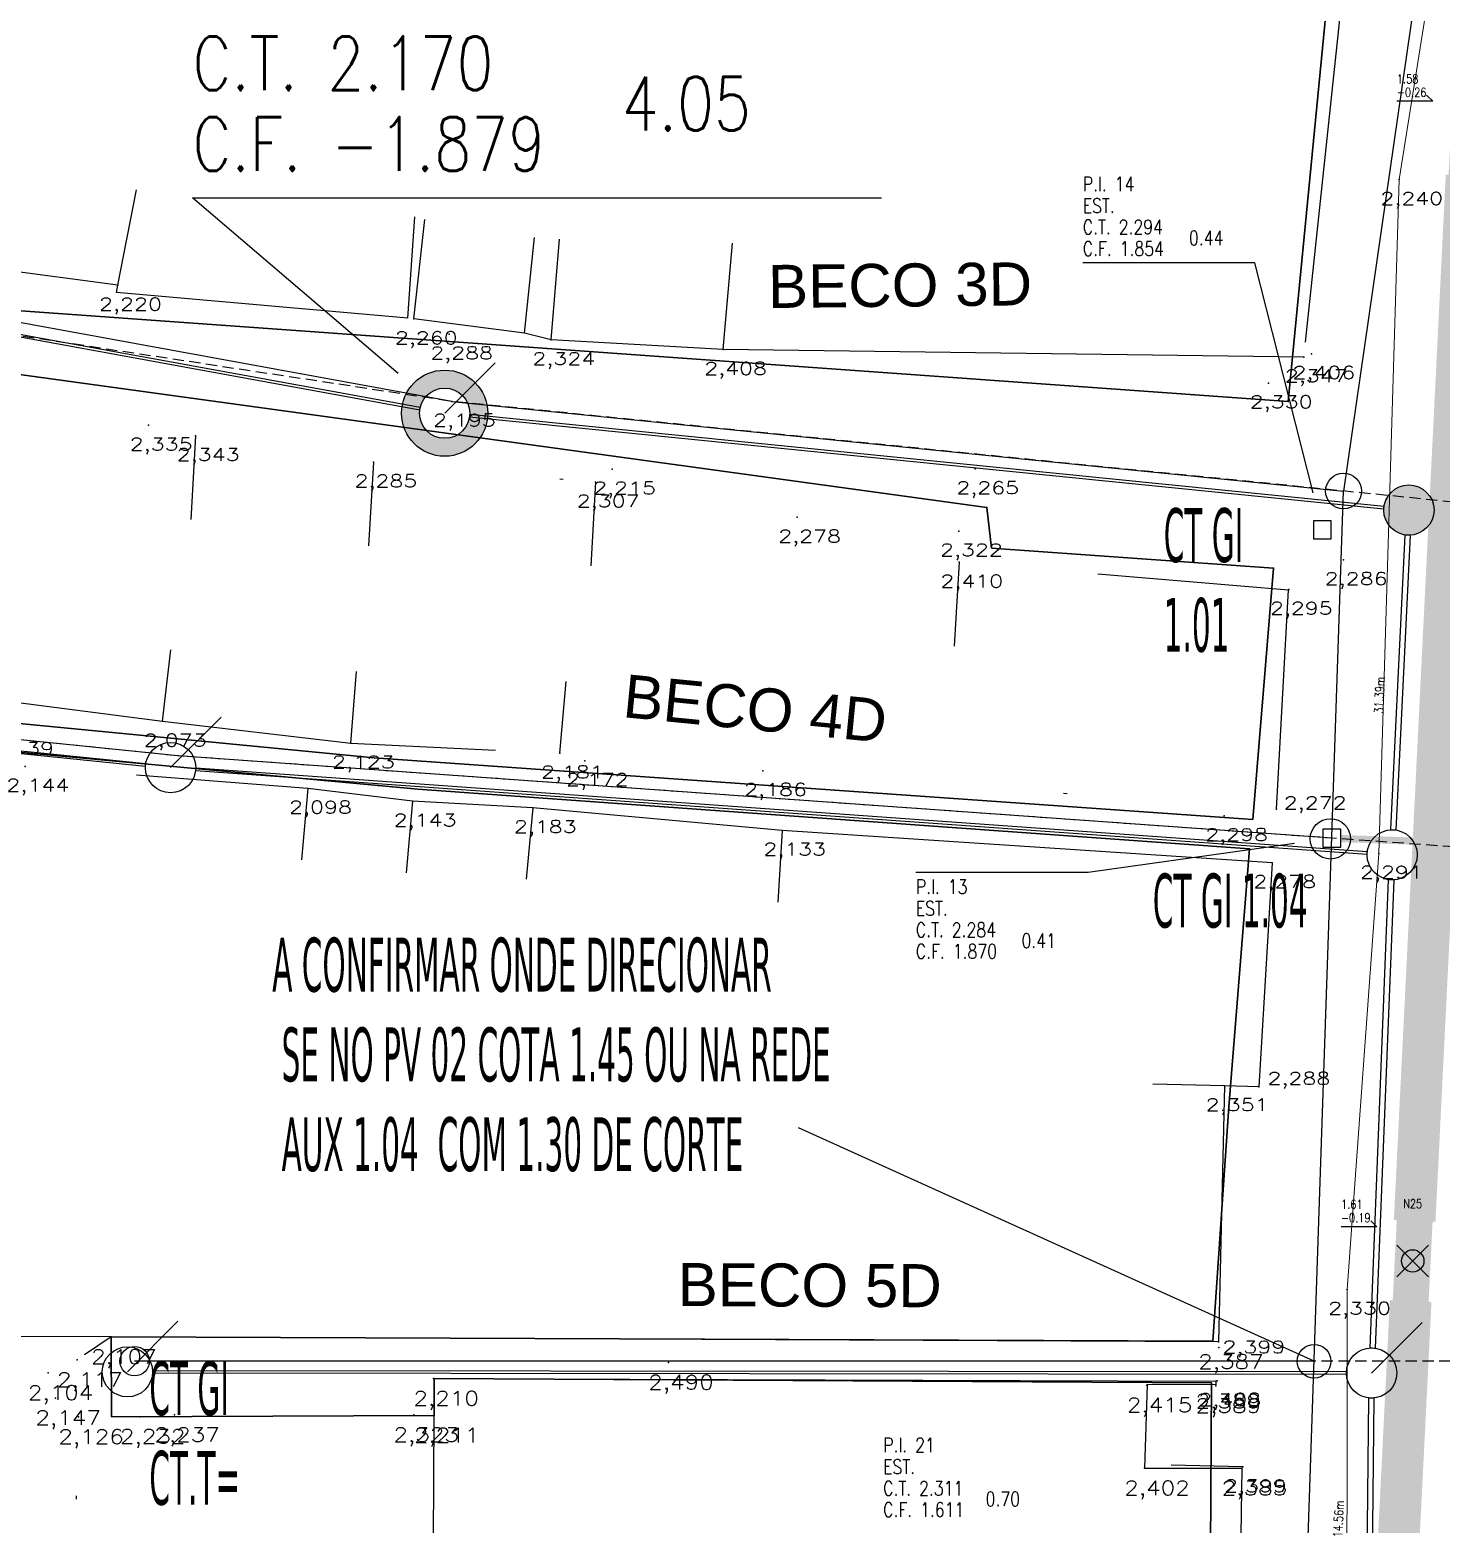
# Model space of a CAD drawing. Extents: x -160 to 364724, y -100 to 7353297.
# Drawn here: x 359237.3 to 359276.63, y 7352685.09 to 7352726.71 of the extents above; entities that cross this region are included whole.
import ezdxf
from ezdxf.enums import TextEntityAlignment as Align

# ---------------------------------------------------------------- set-up
doc = ezdxf.new("R2010")
doc.units = 0
doc.header["$LTSCALE"] = 5
for name, pattern in [('CENTER2', [1.125, 0.75, -0.125, 0.125, -0.125]), ('CONTINUO', [0]), ('DASHDOT2', [12.7, 6.35, -3.175, 0, -3.175]), ('HIDDEN2', [0.1875, 0.125, -0.0625])]:
    doc.linetypes.add(name, pattern=pattern)
for name, color, linetype in [('0-quadras', 6, 'Continuous'), ('ID_TRECHO_PV', 7, 'Continuous'), ('LIN - ADUTORA', 2, 'Continuous'), ('LIN - REDE EXISTENTE SECUNDÁRIA', 2, 'Continuous'), ('LT-COTAS', 7, 'CONTINUO'), ('LT-COTAS-W', 7, 'CONTINUO'), ('ortofoto', 7, 'Continuous'), ('P_Eixo', 1, 'CENTER2'), ('PONTOS-AGUA_U', 7, 'Continuous'), ('PONTOS-CAIXAS', 7, 'Continuous'), ('PONTOS-CAIXAS_U', 1, 'Continuous'), ('PS_IND_COMPRIMENTO', 7, 'Continuous'), ('PS_PONTOS_IDENTIFICACAO_LIN', 7, 'Continuous'), ('PS_PONTOS_IDENTIFICACAO_TXT', 7, 'Continuous'), ('TUBO_DE_CONCRETO', 2, 'Continuous'), ('TUBO_PE_80_NTS194_PN_12_5', 7, 'Continuous'), ('TUBO_PVC', 1, 'Continuous'), ('V-NODE', 1, 'Continuous'), ('V-NODE-TEXT', 11, 'Continuous'), ('ZZ-Carimbo Texto', 7, 'Continuous')]:
    doc.layers.add(name, color=color, linetype=linetype)
doc.layers.add('LT-ALINHAMENTO-PREDIAL', color=4, linetype='DASHDOT2', lineweight=25)
doc.layers.add('LT-BORDA', color=1, linetype='Continuous', lineweight=9)
doc.styles.add('1_0250 R200', font='verdana.ttf', dxfattribs={"width": 0.4, "height": 0.4})
doc.styles.add('CARIMBO', font='arial.ttf', dxfattribs={"height": 2})
doc.styles.add('ROMANS', font='ROMANS.shx', dxfattribs={"height": 2})
doc.styles.add('simplex', font='simplex.shx', dxfattribs={"width": 0.8})
doc.styles.get("Standard").update_dxf_attribs({"font": 'arial.ttf'})
picture_1 = doc.add_image_def('image1.tif', size_in_pixel=(14710, 13573))

# ---------------------------------------------------------------- blocks, each defined once
blk = doc.blocks.new('*U151')
at = {"color": 0, "linetype": 'ByBlock', "lineweight": -2, "transparency": 16777216}
for p, q in [((-0.707, -0.707), (0.707, 0.707)), ((-0.707, 0.707), (0.707, -0.707))]:
    blk.add_line(p, q, dxfattribs=at)
blk.add_circle((0, 0), 0.5, dxfattribs=at)
blk = doc.blocks.new('A$C16bf6896')
at = {"layer": 'V-NODE', "xscale": 0.625, "yscale": 0.625, "zscale": 0.625}
blk.add_blockref('*U151', (-12.918, -136.805, 0.527), dxfattribs=at)
blk = doc.blocks.new('*U323', base_point=(359269.791, 7352699.004))
at = {"linetype": 'Continuous'}
blk.add_lwpolyline([(359269.541, 7352698.754), (359270.041, 7352698.754), (359270.041, 7352699.254), (359269.541, 7352699.254)], close=True, dxfattribs=at)
blk = doc.blocks.new('*U326', base_point=(359267.114, 7352703.252))
at = {"linetype": 'Continuous'}
blk.add_lwpolyline([(359266.864, 7352703.002), (359267.364, 7352703.002), (359267.364, 7352703.502), (359266.864, 7352703.502)], close=True, dxfattribs=at)
blk = doc.blocks.new('SIMB_PONTO')
at = {"color": 0}
blk.add_point((0, 0), dxfattribs=at)
for tag in ['COTA', 'PONTO', 'DESC']:
    blk.add_attdef(tag, (0, 0), '', height=1)
blk = doc.blocks.new('*U917', base_point=(550.6981, 290.3575))
blk.add_circle((550.6981, 290.3575), 0.14)
blk = doc.blocks.new('*U918', base_point=(550.6981, 290.3575))
blk.add_circle((550.6981, 290.3575), 0.14)
blk = doc.blocks.new('*U921', base_point=(9679.1845, 9377.7927))
at = {"const_width": 0.1, "flags": 128}
blk.add_lwpolyline([(9678.9945, 9377.7927, 1), (9679.3745, 9377.7927, 1)], format="xyb", close=True, dxfattribs=at)
blk.add_circle((9679.1845, 9377.7927), 0.24)
blk = doc.blocks.new('*U923', base_point=(9709.6062, 9361.7173))
at = {"const_width": 0.14, "flags": 128}
blk.add_lwpolyline([(9709.5362, 9361.7173, 1), (9709.6762, 9361.7173, 1)], format="xyb", close=True, dxfattribs=at)
blk.add_circle((9709.6062, 9361.7173), 0.14)
blk = doc.blocks.new('*U954', base_point=(550.6981, 290.3575))
blk.add_circle((550.6981, 290.3575), 0.14)
blk = doc.blocks.new('*U955', base_point=(550.6981, 290.3575))
blk.add_circle((550.6981, 290.3575), 0.14)
blk = doc.blocks.new('*U956', base_point=(550.6981, 290.3575))
blk.add_circle((550.6981, 290.3575), 0.14)
blk = doc.blocks.new('*U972', base_point=(550.6981, 290.3575))
blk.add_circle((550.6981, 290.3575), 0.14)
blk = doc.blocks.new('*U973', base_point=(550.6981, 290.3575))
blk.add_circle((550.6981, 290.3575), 0.14)

msp = doc.modelspace()

# ---------------------------------------------------------------- linework, layer by layer
at = {"layer": 'ID_TRECHO_PV'}
for p, q in [((359248.864, 7352716.036), (359250.271, 7352717.443)), ((359241.226, 7352706.163), (359242.633, 7352707.57)), ((359240.024, 7352689.33), (359241.431, 7352690.737)), ((359274.694, 7352689.297), (359276.101, 7352690.704))]:
    msp.add_line(p, q, dxfattribs=at)
at = {"layer": 'LIN - ADUTORA', "const_width": 1}
msp.add_lwpolyline([(359273.849, 7352525.805), (359273.754, 7352541.797), (359273.686, 7352555.56), (359273.743, 7352569.511), (359273.685, 7352582.571), (359273.752, 7352589.143), (359273.627, 7352596.582), (359273.554, 7352609.884), (359273.678, 7352626.758), (359273.945, 7352640.358), (359273.982, 7352653.361), (359274.45, 7352666.276), (359275.111, 7352677.876), (359275.839, 7352692.418), (359277.395, 7352723.77), (359278.621, 7352734.972), (359280.655, 7352747.683), (359282.38, 7352759.029), (359286.168, 7352783.089)], dxfattribs=at)
at = {"layer": 'LIN - REDE EXISTENTE SECUNDÁRIA'}
for p, q in [((359278.981, 7352749.008), (359273.913, 7352713.867, 2.195)), ((359249.063, 7352716.364, 2.195), (359223.975, 7352720.938)), ((359249.063, 7352716.364, 2.195), (359273.913, 7352713.867, 2.195)), ((359272.745, 7352679.342), (359273.913, 7352713.867, 2.195)), ((359273.093, 7352689.625), (359258.72, 7352696.13))]:
    msp.add_line(p, q, dxfattribs=at)
at = {"layer": 'LIN - REDE EXISTENTE SECUNDÁRIA', "flags": 128}
for points in [[(359273.584, 7352704.196), (359241.425, 7352706.491), (359218.139, 7352708.859), (359207.433, 7352711.343), (359204.797, 7352704.684), (359204.176, 7352693.755)], [(359273.089, 7352689.625), (359240.223, 7352689.627)]]:
    msp.add_lwpolyline(points, dxfattribs=at)
at = {"layer": 'LIN - REDE EXISTENTE SECUNDÁRIA'}
for centre, radius in [((359273.913, 7352713.867, 2.195), 0.5), ((359273.546, 7352704.177), 0.562), ((359240.223, 7352689.627), 0.411)]:
    msp.add_circle(centre, radius, dxfattribs=at)
at = {"layer": 'LIN - REDE EXISTENTE SECUNDÁRIA', "color": 3}
msp.add_circle((359273.093, 7352689.625), 0.469, dxfattribs=at)
at = {"layer": 'LT-ALINHAMENTO-PREDIAL', "color": 8, "flags": 128}
for points, elevation in [([(359276.661, 7352747.733), (359275.745, 7352743.056), (359277.546, 7352742.602), (359276.027, 7352737.529), (359274.23, 7352731.031), (359272.802, 7352717.601)], 2.264), ([(359247.836, 7352718.683), (359247.836, 7352718.683), (359239.722, 7352719.394), (359239.758, 7352719.598), (359234.365, 7352720.316), (359234.461, 7352720.764), (359227.961, 7352721.892), (359225.615, 7352722.403), (359225.805, 7352723.862), (359224.17, 7352724.075), (359225.011, 7352730.754), (359225.264, 7352730.791), (359225.818, 7352733.966), (359226.729, 7352737.351), (359228.234, 7352742.668), (359231.14, 7352741.963)], 2.347), ([(359224.934, 7352734.361), (359223.619, 7352729.97), (359224.021, 7352729.884), (359223.295, 7352726.17), (359222.414, 7352722.006), (359223.399, 7352721.72), (359222.979, 7352718.998), (359227.491, 7352718.501), (359227.419, 7352717.799), (359234.028, 7352716.544), (359234.081, 7352717.119), (359238.599, 7352715.957), (359240.612, 7352715.698), (359241.923, 7352715.407), (359246.878, 7352714.674), (359253.071, 7352714.116), (359258.684, 7352713.135), (359263.192, 7352712.751), (359263.202, 7352711.883), (359272.382, 7352711.113)], 2.005), ([(359239.758, 7352719.598), (359240.274, 7352722.26)], 2.22), ([(359247.833, 7352718.68), (359248.035, 7352721.504)], 2.191), ([(359248.002, 7352718.662), (359248.315, 7352721.434)], 2.26), ([(359251.092, 7352718.262), (359251.368, 7352720.933)], 2.347), ([(359251.835, 7352718.081), (359252.065, 7352720.885)], 2.324), ([(359256.622, 7352717.808), (359256.889, 7352720.769)], 2.347), ([(359272.802, 7352717.601), (359256.622, 7352717.808), (359251.835, 7352718.081), (359251.092, 7352718.262), (359248.002, 7352718.662)], 2.347), ([(359241.923, 7352715.407), (359241.787, 7352713.072)], 2.005), ([(359246.878, 7352714.674), (359246.742, 7352712.339)], 2.005), ([(359253.071, 7352714.116), (359252.935, 7352711.781)], 2.005), ([(359263.202, 7352711.883), (359263.066, 7352709.548)], 2.005), ([(359272.042, 7352705.007), (359272.382, 7352711.113)], 2.272), ([(359218.694, 7352709.703), (359226.63, 7352709.048), (359231.522, 7352708.678), (359241.003, 7352707.454), (359246.248, 7352706.844), (359252.072, 7352706.565), (359257.734, 7352706.076), (359272.042, 7352705.007)], 2.552), ([(359271.923, 7352703.512), (359258.267, 7352704.415), (359251.318, 7352705.043), (359247.968, 7352705.224), (359245.053, 7352705.585), (359237.176, 7352706.197), (359233.417, 7352706.143), (359229.339, 7352706.526), (359225.572, 7352706.791), (359216.149, 7352707.5)], 2.278), ([(359245.053, 7352705.585), (359244.873, 7352703.593)], 2.098), ([(359247.968, 7352705.224), (359247.788, 7352703.232)], 2.143), ([(359251.318, 7352705.043), (359251.138, 7352703.051)], 2.183), ([(359258.267, 7352704.415), (359258.151, 7352702.418)], 2.133), ([(359271.923, 7352703.512), (359271.553, 7352697.267), (359270.598, 7352697.297), (359270.425, 7352690.166)], 2.278), ([(359270.598, 7352697.297), (359268.599, 7352697.348)], 2.278), ([(359271.106, 7352686.679), (359269.107, 7352686.73)], 2.399)]:
    msp.add_lwpolyline(points, dxfattribs=dict(at, elevation=elevation))
at = {"layer": 'LT-ALINHAMENTO-PREDIAL', "color": 8, "ltscale": 3, "flags": 128}
for points, elevation in [([(359241.003, 7352707.454), (359241.233, 7352709.441)], 2.073), ([(359246.248, 7352706.844), (359246.408, 7352708.838)], 2.123), ([(359252.072, 7352706.565), (359252.251, 7352708.557)], 2.552)]:
    msp.add_lwpolyline(points, dxfattribs=dict(at, elevation=elevation))
at = {"layer": 'LT-ALINHAMENTO-PREDIAL', "color": 8, "flags": 128}
for points in [[(359239.574, 7352690.304), (359236.074, 7352690.32)], [(359270.425, 7352690.166), (359239.574, 7352690.304), (359238.625, 7352689.664), (359238.021, 7352688.601), (359237.233, 7352682.853), (359236.74, 7352682.03), (359236.711, 7352680.985), (359238.474, 7352680.944), (359238.662, 7352688.076), (359248.568, 7352688.115), (359248.556, 7352689.142), (359270.351, 7352689.068), (359270.351, 7352688.968), (359268.436, 7352688.974), (359268.365, 7352686.648), (359271.079, 7352686.648), (359270.996, 7352680.566), (359258.472, 7352680.504), (359248.532, 7352680.438), (359239.6, 7352680.427)], [(359248.552, 7352684.616), (359248.568, 7352688.115)]]:
    msp.add_lwpolyline(points, dxfattribs=at)
at = {"layer": 'LT-BORDA', "elevation": 1.964, "flags": 128}
msp.add_lwpolyline([(359285.357, 7352807.105), (359285.32, 7352800.475), (359285.02, 7352790.382), (359284.671, 7352779.556), (359281.754, 7352765.541), (359279.337, 7352752.034), (359277.007, 7352732.22), (359275.462, 7352722.544), (359274.896, 7352703.772), (359274.009, 7352691.625), (359274.002, 7352679.063), (359273.852, 7352678.144), (359272.259, 7352651.048), (359273.578, 7352624.485), (359274.354, 7352599.621), (359274.277, 7352581.926), (359273.89, 7352568.26), (359274.32, 7352510.876)], dxfattribs=at)
at = {"layer": 'P_Eixo', "color": 1, "linetype": 'HIDDEN2', "ltscale": 0.5}
for p, q in [((359241.425, 7352706.491), (359218.139, 7352708.859)), ((359276.893, 7352689.625), (359240.223, 7352689.627))]:
    msp.add_line(p, q, dxfattribs=at)
at = {"layer": 'PS_PONTOS_IDENTIFICACAO_LIN', "linetype": 'Continuous'}
for points in [[(359276.226, 7352724.891), (359276.399, 7352724.725), (359275.399, 7352724.725)], [(359273.062, 7352713.814), (359271.444, 7352720.22), (359266.644, 7352720.22)], [(359272.542, 7352704.05), (359266.793, 7352703.243), (359261.993, 7352703.243)], [(359274.67, 7352693.539), (359274.843, 7352693.373), (359273.843, 7352693.373)]]:
    msp.add_lwpolyline(points, dxfattribs=at)
at = {"layer": 'TUBO_DE_CONCRETO', "const_width": 1.16}
for points in [[(359275.894, 7352693.536), (359277.34, 7352722.652)], [(359275.167, 7352678.994), (359275.783, 7352691.3)]]:
    msp.add_lwpolyline(points, dxfattribs=at)
at = {"layer": 'TUBO_PE_80_NTS194_PN_12_5', "linetype": 'Continuous'}
for points in [[(359224.465, 7352720.484), (359224.459, 7352720.453), (359248.17, 7352716.13), (359248.175, 7352716.161), (359248.181, 7352716.192), (359224.47, 7352720.515)], [(359249.56, 7352715.966), (359249.557, 7352715.934), (359275.034, 7352713.374), (359275.037, 7352713.405), (359275.04, 7352713.437), (359249.563, 7352715.997)], [(359275.699, 7352712.637), (359275.619, 7352712.641), (359275.221, 7352704.436), (359275.3, 7352704.432), (359275.38, 7352704.428), (359275.779, 7352712.633)], [(359218.636, 7352708.46), (359218.632, 7352708.429), (359240.527, 7352706.202), (359240.53, 7352706.234), (359240.533, 7352706.265), (359218.639, 7352708.491)], [(359241.924, 7352706.113), (359241.922, 7352706.082), (359274.566, 7352703.752), (359274.569, 7352703.783), (359274.571, 7352703.815), (359241.926, 7352706.144)], [(359275.239, 7352703.035), (359275.159, 7352703.038), (359274.641, 7352689.999), (359274.721, 7352689.995), (359274.801, 7352689.992), (359275.319, 7352703.031)], [(359240.724, 7352689.329), (359240.724, 7352689.298), (359273.994, 7352689.266), (359273.994, 7352689.297), (359273.994, 7352689.329), (359240.724, 7352689.361)], [(359274.687, 7352688.597), (359274.607, 7352688.598), (359274.516, 7352679.663), (359274.596, 7352679.662), (359274.676, 7352679.661), (359274.767, 7352688.596)]]:
    msp.add_lwpolyline(points, close=True, dxfattribs=at)
at = {"layer": 'TUBO_PVC', "const_width": 0.2}
msp.add_lwpolyline([(359273.834, 7352704.187), (359277.686, 7352704.049)], dxfattribs=at)

# ---------------------------------------------------------------- block references
at = {"layer": 'LT-COTAS'}
ref = msp.add_blockref('SIMB_PONTO', (359275.462, 7352722.544, 2.24), dxfattribs=at)
ref.add_attrib('COTA', '2,240', dxfattribs={"layer": '0', "color": 8, "height": 0.35, "style": 'simplex', "width": 1.25, "flags": 8}).set_placement((359274.937, 7352721.844), (359276.687, 7352721.844), align=Align.FIT)
for p in [(359275.462, 7352722.544, 2.24), (359239.758, 7352719.598, 2.22), (359248.002, 7352718.662, 2.26), (359248.987, 7352718.239, 2.288), (359251.835, 7352718.081, 2.324), (359256.622, 7352717.808, 2.408), (359272.802, 7352717.601, 2.347), (359273.015, 7352717.693, 2.406), (359271.825, 7352716.877, 2.33), (359249.063, 7352716.364, 2.195), (359240.612, 7352715.698, 2.335), (359241.923, 7352715.407, 2.343), (359246.878, 7352714.674, 2.285), (359253.527, 7352714.477, 2.215), (359263.646, 7352714.485, 2.265), (359253.071, 7352714.116, 2.307), (359258.684, 7352713.135, 2.278), (359263.192, 7352712.751, 2.322), (359263.202, 7352711.883, 2.41), (359273.914, 7352711.952, 2.286), (359273.914, 7352711.952, 2.286), (359272.386, 7352711.127, 2.295), (359241.003, 7352707.454, 2.073), (359246.248, 7352706.844, 2.123), (359252.072, 7352706.565, 2.181), (359252.768, 7352706.354, 2.172), (359257.734, 7352706.076, 2.186), (359245.053, 7352705.585, 2.098), (359247.968, 7352705.224, 2.143), (359251.318, 7352705.043, 2.183), (359270.583, 7352704.82, 2.298), (359272.042, 7352705.007, 2.272), (359258.267, 7352704.415, 2.133), (359274.896, 7352703.772, 2.291), (359271.923, 7352703.512, 2.278), (359270.598, 7352697.297, 2.351), (359271.553, 7352697.267, 2.288), (359274.009, 7352691.625, 2.33), (359270.438, 7352690.011, 2.399), (359270.395, 7352689.082, 2.408), (359271.106, 7352686.679, 2.399)]:
    msp.add_blockref('SIMB_PONTO', p, dxfattribs=at)
ref = msp.add_blockref('SIMB_PONTO', (359239.758, 7352719.598, 2.22), dxfattribs=at)
ref.add_attrib('COTA', '2,220', dxfattribs={"layer": '0', "color": 8, "height": 0.35, "style": 'simplex', "width": 1.25, "flags": 8}).set_placement((359239.233, 7352718.898), (359240.983, 7352718.898), align=Align.FIT)
ref = msp.add_blockref('SIMB_PONTO', (359248.002, 7352718.662, 2.26), dxfattribs=at)
ref.add_attrib('COTA', '2,260', dxfattribs={"layer": '0', "color": 8, "height": 0.35, "style": 'simplex', "width": 1.25, "flags": 8}).set_placement((359247.477, 7352717.962), (359249.227, 7352717.962), align=Align.FIT)
ref = msp.add_blockref('SIMB_PONTO', (359248.987, 7352718.239, 2.288), dxfattribs=at)
ref.add_attrib('COTA', '2,288', dxfattribs={"layer": '0', "color": 8, "height": 0.35, "style": 'simplex', "width": 1.25, "flags": 8}).set_placement((359248.462, 7352717.539), (359250.212, 7352717.539), align=Align.FIT)
ref = msp.add_blockref('SIMB_PONTO', (359251.835, 7352718.081, 2.324), dxfattribs=at)
ref.add_attrib('COTA', '2,324', dxfattribs={"layer": '0', "color": 8, "height": 0.35, "style": 'simplex', "width": 1.235294, "flags": 8}).set_placement((359251.31, 7352717.381), (359253.06, 7352717.381), align=Align.FIT)
ref = msp.add_blockref('SIMB_PONTO', (359256.622, 7352717.808, 2.408), dxfattribs=at)
ref.add_attrib('COTA', '2,408', dxfattribs={"layer": '0', "color": 8, "height": 0.35, "style": 'simplex', "width": 1.25, "flags": 8}).set_placement((359256.097, 7352717.108), (359257.847, 7352717.108), align=Align.FIT)
ref = msp.add_blockref('SIMB_PONTO', (359272.802, 7352717.601, 2.347), dxfattribs=at)
ref.add_attrib('COTA', '2,347', dxfattribs={"layer": '0', "color": 8, "height": 0.35, "style": 'simplex', "width": 1.25, "flags": 8}).set_placement((359272.277, 7352716.901), (359274.027, 7352716.901), align=Align.FIT)
ref = msp.add_blockref('SIMB_PONTO', (359273.015, 7352717.693, 2.406), dxfattribs=at)
ref.add_attrib('COTA', '2,406', dxfattribs={"layer": '0', "color": 8, "height": 0.35, "style": 'simplex', "width": 1.26506, "flags": 8}).set_placement((359272.49, 7352716.993), (359274.24, 7352716.993), align=Align.FIT)
ref = msp.add_blockref('SIMB_PONTO', (359271.825, 7352716.877, 2.33), dxfattribs=at)
ref.add_attrib('COTA', '2,330', dxfattribs={"layer": '0', "color": 8, "height": 0.35, "style": 'simplex', "width": 1.25, "flags": 8}).set_placement((359271.3, 7352716.177), (359273.05, 7352716.177), align=Align.FIT)
ref = msp.add_blockref('SIMB_PONTO', (359249.063, 7352716.364, 2.195), dxfattribs=at)
ref.add_attrib('COTA', '2,195', dxfattribs={"layer": '0', "color": 8, "height": 0.35, "style": 'simplex', "width": 1.3125, "flags": 8}).set_placement((359248.538, 7352715.664), (359250.288, 7352715.664), align=Align.FIT)
ref = msp.add_blockref('SIMB_PONTO', (359240.612, 7352715.698, 2.335), dxfattribs=at)
ref.add_attrib('COTA', '2,335', dxfattribs={"layer": '0', "color": 8, "height": 0.35, "style": 'simplex', "width": 1.25, "flags": 8}).set_placement((359240.087, 7352714.998), (359241.837, 7352714.998), align=Align.FIT)
ref = msp.add_blockref('SIMB_PONTO', (359241.923, 7352715.407, 2.343), dxfattribs=at)
ref.add_attrib('COTA', '2,343', dxfattribs={"layer": '0', "color": 8, "height": 0.35, "style": 'simplex', "width": 1.25, "flags": 8}).set_placement((359241.398, 7352714.707), (359243.148, 7352714.707), align=Align.FIT)
ref = msp.add_blockref('SIMB_PONTO', (359246.878, 7352714.674, 2.285), dxfattribs=at)
ref.add_attrib('COTA', '2,285', dxfattribs={"layer": '0', "color": 8, "height": 0.35, "style": 'simplex', "width": 1.25, "flags": 8}).set_placement((359246.353, 7352713.974), (359248.103, 7352713.974), align=Align.FIT)
ref = msp.add_blockref('SIMB_PONTO', (359253.527, 7352714.477, 2.215), dxfattribs=at)
ref.add_attrib('COTA', '2,215', dxfattribs={"layer": '0', "color": 8, "height": 0.35, "style": 'simplex', "width": 1.3125, "flags": 8}).set_placement((359253.002, 7352713.777), (359254.752, 7352713.777), align=Align.FIT)
ref = msp.add_blockref('SIMB_PONTO', (359263.646, 7352714.485, 2.265), dxfattribs=at)
ref.add_attrib('COTA', '2,265', dxfattribs={"layer": '0', "color": 8, "height": 0.35, "style": 'simplex', "width": 1.25, "flags": 8}).set_placement((359263.121, 7352713.785), (359264.871, 7352713.785), align=Align.FIT)
ref = msp.add_blockref('SIMB_PONTO', (359253.071, 7352714.116, 2.307), dxfattribs=at)
ref.add_attrib('COTA', '2,307', dxfattribs={"layer": '0', "color": 8, "height": 0.35, "style": 'simplex', "width": 1.25, "flags": 8}).set_placement((359252.546, 7352713.416), (359254.296, 7352713.416), align=Align.FIT)
ref = msp.add_blockref('SIMB_PONTO', (359258.684, 7352713.135, 2.278), dxfattribs=at)
ref.add_attrib('COTA', '2,278', dxfattribs={"layer": '0', "color": 8, "height": 0.35, "style": 'simplex', "width": 1.25, "flags": 8}).set_placement((359258.159, 7352712.435), (359259.909, 7352712.435), align=Align.FIT)
ref = msp.add_blockref('SIMB_PONTO', (359263.192, 7352712.751, 2.322), dxfattribs=at)
ref.add_attrib('COTA', '2,322', dxfattribs={"layer": '0', "color": 8, "height": 0.35, "style": 'simplex', "width": 1.25, "flags": 8}).set_placement((359262.667, 7352712.051), (359264.417, 7352712.051), align=Align.FIT)
ref = msp.add_blockref('SIMB_PONTO', (359263.202, 7352711.883, 2.41), dxfattribs=at)
ref.add_attrib('COTA', '2,410', dxfattribs={"layer": '0', "color": 8, "height": 0.35, "style": 'simplex', "width": 1.3125, "flags": 8}).set_placement((359262.677, 7352711.183), (359264.427, 7352711.183), align=Align.FIT)
ref = msp.add_blockref('SIMB_PONTO', (359273.914, 7352711.952, 2.286), dxfattribs=at)
ref.add_attrib('COTA', '2,286', dxfattribs={"layer": '0', "color": 8, "height": 0.35, "style": 'simplex', "width": 1.26506, "flags": 8}).set_placement((359273.389, 7352711.252), (359275.139, 7352711.252), align=Align.FIT)
ref = msp.add_blockref('SIMB_PONTO', (359273.914, 7352711.952, 2.286), dxfattribs=at)
ref.add_attrib('COTA', '2,286', dxfattribs={"layer": '0', "color": 8, "height": 0.35, "style": 'simplex', "width": 1.26506, "flags": 8}).set_placement((359273.389, 7352711.252), (359275.139, 7352711.252), align=Align.FIT)
ref = msp.add_blockref('SIMB_PONTO', (359272.386, 7352711.127, 2.295), dxfattribs=at)
ref.add_attrib('COTA', '2,295', dxfattribs={"layer": '0', "color": 8, "height": 0.35, "style": 'simplex', "width": 1.25, "flags": 8}).set_placement((359271.861, 7352710.427), (359273.611, 7352710.427), align=Align.FIT)
ref = msp.add_blockref('SIMB_PONTO', (359241.003, 7352707.454, 2.073), dxfattribs=at)
ref.add_attrib('COTA', '2,073', dxfattribs={"layer": '0', "color": 8, "height": 0.35, "style": 'simplex', "width": 1.25, "flags": 8}).set_placement((359240.478, 7352706.754), (359242.228, 7352706.754), align=Align.FIT)
ref = msp.add_blockref('SIMB_PONTO', (359236.751, 7352707.22, 2.139), dxfattribs=at)
ref.add_attrib('COTA', '2,139', dxfattribs={"layer": '0', "color": 8, "height": 0.35, "style": 'simplex', "width": 1.329114, "flags": 8}).set_placement((359236.226, 7352706.52), (359237.976, 7352706.52), align=Align.FIT)
ref = msp.add_blockref('SIMB_PONTO', (359246.248, 7352706.844, 2.123), dxfattribs=at)
ref.add_attrib('COTA', '2,123', dxfattribs={"layer": '0', "color": 8, "height": 0.35, "style": 'simplex', "width": 1.3125, "flags": 8}).set_placement((359245.723, 7352706.144), (359247.473, 7352706.144), align=Align.FIT)
ref = msp.add_blockref('SIMB_PONTO', (359252.072, 7352706.565, 2.181), dxfattribs=at)
ref.add_attrib('COTA', '2,181', dxfattribs={"layer": '0', "color": 8, "height": 0.35, "style": 'simplex', "width": 1.478873, "flags": 8}).set_placement((359251.547, 7352705.865), (359253.297, 7352705.865), align=Align.FIT)
ref = msp.add_blockref('SIMB_PONTO', (359237.176, 7352706.197, 2.144), dxfattribs=at)
ref.add_attrib('COTA', '2,144', dxfattribs={"layer": '0', "color": 8, "height": 0.35, "style": 'simplex', "width": 1.296296, "flags": 8}).set_placement((359236.651, 7352705.497), (359238.401, 7352705.497), align=Align.FIT)
ref = msp.add_blockref('SIMB_PONTO', (359257.734, 7352706.076, 2.186), dxfattribs=at)
ref.add_attrib('COTA', '2,186', dxfattribs={"layer": '0', "color": 8, "height": 0.35, "style": 'simplex', "width": 1.329114, "flags": 8}).set_placement((359257.209, 7352705.376), (359258.959, 7352705.376), align=Align.FIT)
ref = msp.add_blockref('SIMB_PONTO', (359245.053, 7352705.585, 2.098), dxfattribs=at)
ref.add_attrib('COTA', '2,098', dxfattribs={"layer": '0', "color": 8, "height": 0.35, "style": 'simplex', "width": 1.25, "flags": 8}).set_placement((359244.528, 7352704.885), (359246.278, 7352704.885), align=Align.FIT)
ref = msp.add_blockref('SIMB_PONTO', (359247.968, 7352705.224, 2.143), dxfattribs=at)
ref.add_attrib('COTA', '2,143', dxfattribs={"layer": '0', "color": 8, "height": 0.35, "style": 'simplex', "width": 1.3125, "flags": 8}).set_placement((359247.443, 7352704.524), (359249.193, 7352704.524), align=Align.FIT)
ref = msp.add_blockref('SIMB_PONTO', (359272.042, 7352705.007, 2.272), dxfattribs=at)
ref.add_attrib('COTA', '2,272', dxfattribs={"layer": '0', "color": 8, "height": 0.35, "style": 'simplex', "width": 1.25, "flags": 8}).set_placement((359272.248, 7352705.007), (359273.998, 7352705.007), align=Align.FIT)
ref = msp.add_blockref('SIMB_PONTO', (359251.318, 7352705.043, 2.183), dxfattribs=at)
ref.add_attrib('COTA', '2,183', dxfattribs={"layer": '0', "color": 8, "height": 0.35, "style": 'simplex', "width": 1.3125, "flags": 8}).set_placement((359250.793, 7352704.343), (359252.543, 7352704.343), align=Align.FIT)
ref = msp.add_blockref('SIMB_PONTO', (359270.583, 7352704.82, 2.298), dxfattribs=at)
ref.add_attrib('COTA', '2,298', dxfattribs={"layer": '0', "color": 8, "height": 0.35, "style": 'simplex', "width": 1.25, "flags": 8}).set_placement((359270.058, 7352704.12), (359271.808, 7352704.12), align=Align.FIT)
ref = msp.add_blockref('SIMB_PONTO', (359258.267, 7352704.415, 2.133), dxfattribs=at)
ref.add_attrib('COTA', '2,133', dxfattribs={"layer": '0', "color": 8, "height": 0.35, "style": 'simplex', "width": 1.3125, "flags": 8}).set_placement((359257.742, 7352703.715), (359259.492, 7352703.715), align=Align.FIT)
ref = msp.add_blockref('SIMB_PONTO', (359274.896, 7352703.772, 2.291), dxfattribs=at)
ref.add_attrib('COTA', '2,291', dxfattribs={"layer": '0', "color": 8, "height": 0.35, "style": 'simplex', "width": 1.4, "flags": 8}).set_placement((359274.371, 7352703.072), (359276.121, 7352703.072), align=Align.FIT)
ref = msp.add_blockref('SIMB_PONTO', (359271.923, 7352703.512, 2.278), dxfattribs=at)
ref.add_attrib('COTA', '2,278', dxfattribs={"layer": '0', "color": 8, "height": 0.35, "style": 'simplex', "width": 1.25, "flags": 8}).set_placement((359271.398, 7352702.812), (359273.148, 7352702.812), align=Align.FIT)
ref = msp.add_blockref('SIMB_PONTO', (359271.553, 7352697.267, 2.288), dxfattribs=at)
ref.add_attrib('COTA', '2,288', dxfattribs={"layer": '0', "color": 8, "height": 0.35, "style": 'simplex', "width": 1.25, "flags": 8}).set_placement((359271.794, 7352697.33), (359273.544, 7352697.33), align=Align.FIT)
ref = msp.add_blockref('SIMB_PONTO', (359270.598, 7352697.297, 2.351), dxfattribs=at)
ref.add_attrib('COTA', '2,351', dxfattribs={"layer": '0', "color": 8, "height": 0.35, "style": 'simplex', "width": 1.4, "flags": 8}).set_placement((359270.073, 7352696.597), (359271.823, 7352696.597), align=Align.FIT)
ref = msp.add_blockref('SIMB_PONTO', (359274.009, 7352691.625, 2.33), dxfattribs=at)
ref.add_attrib('COTA', '2,330', dxfattribs={"layer": '0', "color": 8, "height": 0.35, "style": 'simplex', "width": 1.25, "flags": 8}).set_placement((359273.484, 7352690.925), (359275.234, 7352690.925), align=Align.FIT)
ref = msp.add_blockref('SIMB_PONTO', (359270.438, 7352690.011, 2.399), dxfattribs=at)
ref.add_attrib('COTA', '2,399', dxfattribs={"layer": '0', "color": 8, "height": 0.35, "style": 'simplex', "width": 1.26506, "flags": 8}).set_placement((359270.54, 7352689.847), (359272.29, 7352689.847), align=Align.FIT)
ref = msp.add_blockref('SIMB_PONTO', (359270.395, 7352689.082, 2.408), dxfattribs=at)
ref.add_attrib('COTA', '2,408', dxfattribs={"layer": '0', "color": 8, "height": 0.35, "style": 'simplex', "width": 1.25, "flags": 8}).set_placement((359269.87, 7352688.382), (359271.62, 7352688.382), align=Align.FIT)
ref = msp.add_blockref('SIMB_PONTO', (359271.106, 7352686.679, 2.399), dxfattribs=at)
ref.add_attrib('COTA', '2,399', dxfattribs={"layer": '0', "color": 8, "height": 0.35, "style": 'simplex', "width": 1.26506, "flags": 8}).set_placement((359270.581, 7352685.979), (359272.331, 7352685.979), align=Align.FIT)
at = {"layer": 'LT-COTAS-W', "color": 3}
ref = msp.add_blockref('SIMB_PONTO', (359239.574, 7352690.304, 2.107), dxfattribs=at)
ref.add_attrib('COTA', '2,107', dxfattribs={"layer": '0', "color": 8, "height": 0.4, "style": 'simplex', "width": 1.197656, "flags": 8}).set_placement((359239.012, 7352689.554), (359240.837, 7352689.554), align=Align.FIT)
for p in [(359239.574, 7352690.304, 2.107), (359270.425, 7352690.166, 2.387), (359238.625, 7352689.664, 2.117), (359255.099, 7352689.592, 2.49), (359237.811, 7352689.302, 2.104), (359248.556, 7352689.142, 2.21), (359270.351, 7352689.068, 2.389), (359238.021, 7352688.601, 2.147), (359268.435, 7352688.959, 2.415), (359270.353, 7352688.941, 2.389), (359238.662, 7352688.076, 2.126), (359240.377, 7352688.081, 2.232), (359241.335, 7352688.129, 2.237), (359248, 7352688.132, 2.323), (359248.568, 7352688.116, 2.211), (359268.365, 7352686.648, 2.402), (359271.079, 7352686.648, 2.385)]:
    msp.add_blockref('SIMB_PONTO', p, dxfattribs=at)
ref = msp.add_blockref('SIMB_PONTO', (359270.425, 7352690.166, 2.387), dxfattribs=at)
ref.add_attrib('COTA', '2,387', dxfattribs={"layer": '0', "color": 8, "height": 0.4, "style": 'simplex', "width": 1.140625, "flags": 8}).set_placement((359269.862, 7352689.416), (359271.687, 7352689.416), align=Align.FIT)
ref = msp.add_blockref('SIMB_PONTO', (359238.625, 7352689.664, 2.117), dxfattribs=at)
ref.add_attrib('COTA', '2,117', dxfattribs={"layer": '0', "color": 8, "height": 0.4, "style": 'simplex', "width": 1.260691, "flags": 8}).set_placement((359238.063, 7352688.914), (359239.888, 7352688.914), align=Align.FIT)
ref = msp.add_blockref('SIMB_PONTO', (359255.099, 7352689.592, 2.49), dxfattribs=at)
ref.add_attrib('COTA', '2,490', dxfattribs={"layer": '0', "color": 8, "height": 0.4, "style": 'simplex', "width": 1.140625, "flags": 8}).set_placement((359254.537, 7352688.842), (359256.362, 7352688.842), align=Align.FIT)
ref = msp.add_blockref('SIMB_PONTO', (359237.811, 7352689.302, 2.104), dxfattribs=at)
ref.add_attrib('COTA', '2,104', dxfattribs={"layer": '0', "color": 8, "height": 0.4, "style": 'simplex', "width": 1.18287, "flags": 8}).set_placement((359237.248, 7352688.552), (359239.073, 7352688.552), align=Align.FIT)
ref = msp.add_blockref('SIMB_PONTO', (359248.556, 7352689.142, 2.21), dxfattribs=at)
ref.add_attrib('COTA', '2,210', dxfattribs={"layer": '0', "color": 8, "height": 0.4, "style": 'simplex', "width": 1.197656, "flags": 8}).set_placement((359247.994, 7352688.392), (359249.819, 7352688.392), align=Align.FIT)
ref = msp.add_blockref('SIMB_PONTO', (359270.351, 7352689.068, 2.389), dxfattribs=at)
ref.add_attrib('COTA', '2,389', dxfattribs={"layer": '0', "color": 8, "height": 0.4, "style": 'simplex', "width": 1.154367, "flags": 8}).set_placement((359269.789, 7352688.318), (359271.614, 7352688.318), align=Align.FIT)
ref = msp.add_blockref('SIMB_PONTO', (359238.021, 7352688.601, 2.147), dxfattribs=at)
ref.add_attrib('COTA', '2,147', dxfattribs={"layer": '0', "color": 8, "height": 0.4, "style": 'simplex', "width": 1.197656, "flags": 8}).set_placement((359237.458, 7352687.851), (359239.283, 7352687.851), align=Align.FIT)
ref = msp.add_blockref('SIMB_PONTO', (359268.435, 7352688.959, 2.415), dxfattribs=at)
ref.add_attrib('COTA', '2,415', dxfattribs={"layer": '0', "color": 8, "height": 0.4, "style": 'simplex', "width": 1.197656, "flags": 8}).set_placement((359267.873, 7352688.209), (359269.698, 7352688.209), align=Align.FIT)
ref = msp.add_blockref('SIMB_PONTO', (359270.353, 7352688.941, 2.389), dxfattribs=at)
ref.add_attrib('COTA', '2,389', dxfattribs={"layer": '0', "color": 8, "height": 0.4, "style": 'simplex', "width": 1.154367, "flags": 8}).set_placement((359269.79, 7352688.191), (359271.615, 7352688.191), align=Align.FIT)
ref = msp.add_blockref('SIMB_PONTO', (359238.662, 7352688.076, 2.126), dxfattribs=at)
ref.add_attrib('COTA', '2,126', dxfattribs={"layer": '0', "color": 8, "height": 0.4, "style": 'simplex', "width": 1.212816, "flags": 8}).set_placement((359238.1, 7352687.326), (359239.925, 7352687.326), align=Align.FIT)
ref = msp.add_blockref('SIMB_PONTO', (359240.377, 7352688.081, 2.232), dxfattribs=at)
ref.add_attrib('COTA', '2,232', dxfattribs={"layer": '0', "color": 8, "height": 0.4, "style": 'simplex', "width": 1.140625, "flags": 8}).set_placement((359239.815, 7352687.331), (359241.64, 7352687.331), align=Align.FIT)
ref = msp.add_blockref('SIMB_PONTO', (359241.335, 7352688.129, 2.237), dxfattribs=at)
ref.add_attrib('COTA', '2,237', dxfattribs={"layer": '0', "color": 8, "height": 0.4, "style": 'simplex', "width": 1.140625, "flags": 8}).set_placement((359240.773, 7352687.379), (359242.598, 7352687.379), align=Align.FIT)
ref = msp.add_blockref('SIMB_PONTO', (359248, 7352688.132, 2.323), dxfattribs=at)
ref.add_attrib('COTA', '2,323', dxfattribs={"layer": '0', "color": 8, "height": 0.4, "style": 'simplex', "width": 1.140625, "flags": 8}).set_placement((359247.437, 7352687.382), (359249.262, 7352687.382), align=Align.FIT)
ref = msp.add_blockref('SIMB_PONTO', (359248.568, 7352688.116, 2.211), dxfattribs=at)
ref.add_attrib('COTA', '2,211', dxfattribs={"layer": '0', "color": 8, "height": 0.4, "style": 'simplex', "width": 1.349472, "flags": 8}).set_placement((359248.006, 7352687.366), (359249.831, 7352687.366), align=Align.FIT)
ref = msp.add_blockref('SIMB_PONTO', (359268.365, 7352686.648, 2.402), dxfattribs=at)
ref.add_attrib('COTA', '2,402', dxfattribs={"layer": '0', "color": 8, "height": 0.4, "style": 'simplex', "width": 1.140625, "flags": 8}).set_placement((359267.802, 7352685.898), (359269.627, 7352685.898), align=Align.FIT)
ref = msp.add_blockref('SIMB_PONTO', (359271.079, 7352686.648, 2.385), dxfattribs=at)
ref.add_attrib('COTA', '2,385', dxfattribs={"layer": '0', "color": 8, "height": 0.4, "style": 'simplex', "width": 1.140625, "flags": 8}).set_placement((359270.517, 7352685.898), (359272.342, 7352685.898), align=Align.FIT)
at = {"layer": 'PONTOS-AGUA_U', "xscale": 5, "yscale": 5, "zscale": 5}
for name, p in [('*U917', (359248.864, 7352716.036)), ('*U954', (359248.864, 7352716.036)), ('*U918', (359275.733, 7352713.336)), ('*U956', (359241.226, 7352706.163)), ('*U955', (359275.267, 7352703.733)), ('*U972', (359240.024, 7352689.33)), ('*U973', (359274.694, 7352689.297))]:
    msp.add_blockref(name, p, dxfattribs=at)
at = {"layer": 'PONTOS-CAIXAS'}
for name, p in [('*U326', (359273.321, 7352712.788)), ('*U323', (359273.584, 7352704.196))]:
    msp.add_blockref(name, p, dxfattribs=at)
at = {"layer": 'PONTOS-CAIXAS_U', "xscale": 5, "yscale": 5, "zscale": 5}
for name, p in [('*U921', (359248.864, 7352716.036)), ('*U923', (359275.733, 7352713.336))]:
    msp.add_blockref(name, p, dxfattribs=at)
at = {"layer": 'V-NODE-TEXT'}
msp.add_blockref('A$C16bf6896', (359288.757, 7352829.223, 1.084), dxfattribs=at)

# ---------------------------------------------------------------- texts
at = {"layer": 'LIN - REDE EXISTENTE SECUNDÁRIA', "insert": (359268.901, 7352713.391), "char_height": 1.5, "width": 2.69755, "attachment_point": 1, "style": '1_0250 R200'}
msp.add_mtext('CT GI 1.01', dxfattribs=at)
at = {"layer": 'LIN - REDE EXISTENTE SECUNDÁRIA', "char_height": 1.5, "attachment_point": 1, "style": '1_0250 R200'}
for s, width, gutter_width, heights, insert in [('\\pxt2;CT GI 1.04', 4.51193, 4.385, [2.631], (359268.597, 7352703.21)), ('CT GI \\PCT.T=  2.10', 2.98117, 2, [0], (359240.634, 7352689.627))]:
    msp.add_mtext_dynamic_manual_height_columns(s, width=width, gutter_width=gutter_width, heights=heights, dxfattribs=dict(at, insert=insert))
at = {"layer": 'LIN - REDE EXISTENTE SECUNDÁRIA', "color": 2, "insert": (359244.058, 7352701.424), "char_height": 1.5, "attachment_point": 1, "style": '1_0250 R200'}
msp.add_mtext_dynamic_manual_height_columns('A CONFIRMAR ONDE DIRECIONAR\\P SE NO PV 02 COTA 1.45 OU NA REDE\\P AUX 1.04  COM 1.30 DE CORTE', width=16.31803, gutter_width=2.852, heights=[0], dxfattribs=at)
at = {"layer": 'PS_IND_COMPRIMENTO', "style": 'ROMANS', "width": 0.8}
for s, rotation, p in [('31.39m', 87.1587, (359274.914, 7352708.179)), ('14.56m', 87.1341, (359273.772, 7352685.232))]:
    msp.add_text(s, height=0.25, rotation=rotation, dxfattribs=at).set_placement(p, align=Align.MIDDLE_CENTER)
at = {"layer": 'PS_PONTOS_IDENTIFICACAO_TXT', "style": 'ROMANS', "width": 0.8}
for s, height, p in [('C.T. 2.170', 1.5, (359241.839, 7352725.034)), ('4.05', 1.5, (359253.797, 7352723.909)), ('1.58', 0.25, (359275.399, 7352725.225)), ('-0.26', 0.25, (359275.399, 7352724.85)), ('C.F. -1.879', 1.5, (359241.839, 7352722.784)), ('P.I. 14', 0.4, (359266.644, 7352722.22)), ('EST. ', 0.4, (359266.644, 7352721.62)), ('C.T. 2.294', 0.4, (359266.644, 7352721.02)), ('0.44', 0.4, (359269.604, 7352720.72)), ('C.F. 1.854', 0.4, (359266.644, 7352720.42)), ('P.I. 13', 0.4, (359261.993, 7352702.643)), ('EST. ', 0.4, (359261.993, 7352702.043)), ('C.T. 2.284', 0.4, (359261.993, 7352701.443)), ('0.41', 0.4, (359264.938, 7352701.143)), ('C.F. 1.870', 0.4, (359261.993, 7352700.843)), ('1.61', 0.25, (359273.843, 7352693.873)), ('-0.19', 0.25, (359273.843, 7352693.498)), ('P.I. 21', 0.4, (359261.083, 7352687.088)), ('EST. ', 0.4, (359261.083, 7352686.488)), ('C.T. 2.311', 0.4, (359261.083, 7352685.888)), ('C.F. 1.611', 0.4, (359261.083, 7352685.288)), ('0.70', 0.4, (359263.937, 7352685.588))]:
    msp.add_text(s, height=height, dxfattribs=at).set_placement(p)
msp.add_text('N25', height=0.25, dxfattribs=at).set_placement((359275.839, 7352693.888), align=Align.CENTER)

# ---------------------------------------------------------------- next in the draw order: wipeouts: each hides what was drawn before it
at = {"linetype": 'Continuous', "ltscale": 4}
for points in [[(359257.587, 7352718.52), (359265.574, 7352718.605), (359265.552, 7352720.688), (359257.565, 7352720.602)], [(359253.458, 7352707.163), (359261.407, 7352706.381), (359261.611, 7352708.453), (359253.662, 7352709.235)], [(359255.055, 7352690.724), (359263.042, 7352690.685), (359263.053, 7352692.767), (359255.065, 7352692.806)]]:
    msp.add_wipeout(points, dxfattribs=at).dxf.layer = 'ZZ-Carimbo Texto'

# ---------------------------------------------------------------- next in the draw order: wipeouts: each hides what was drawn before it
for points in [[(359257.587, 7352718.52), (359265.574, 7352718.605), (359265.552, 7352720.688), (359257.565, 7352720.602)], [(359253.458, 7352707.163), (359261.407, 7352706.381), (359261.611, 7352708.453), (359253.662, 7352709.235)], [(359255.055, 7352690.724), (359263.042, 7352690.685), (359263.053, 7352692.767), (359255.065, 7352692.806)]]:
    msp.add_wipeout(points, dxfattribs=at).dxf.layer = 'ZZ-Carimbo Texto'

# ---------------------------------------------------------------- next in the draw order: linework, layer by layer
at = {"layer": '0-quadras', "color": 5, "lineweight": 30, "ltscale": 0.3}
msp.add_lwpolyline([(359256.58, 7352757.24), (359238.726, 7352768.343), (359236.997, 7352765.233), (359228.087, 7352770.379), (359224.388, 7352765.295), (359214.183, 7352771.489), (359208.665, 7352764.216), (359234.097, 7352748.336), (359231.168, 7352741.834), (359228.147, 7352742.666), (359223.799, 7352723.913), (359223.935, 7352722.251), (359236.923, 7352718.896), (359272.371, 7352716.36), (359273.833, 7352731.47), (359276.03, 7352748.378)], close=True, dxfattribs=at)
for points in [[(359224.857, 7352733.467), (359222.726, 7352721.624), (359222.948, 7352719.044), (359263.975, 7352713.413), (359264.104, 7352712.276), (359271.963, 7352711.72), (359271.384, 7352704.718), (359246.899, 7352706.436), (359218.099, 7352709.223), (359209.155, 7352711.245), (359200.443, 7352712.842), (359193.564, 7352713.594), (359195.482, 7352729.616)], [(359203.002, 7352680.914), (359202.416, 7352691.073), (359205.134, 7352691.366), (359205.316, 7352695.725), (359205.771, 7352705.622), (359206.831, 7352705.856), (359206.891, 7352706.603), (359199.752, 7352706.887), (359200.379, 7352712.61), (359206.892, 7352711.341), (359215.63, 7352709.262), (359215.722, 7352708.108), (359236.988, 7352706.59), (359248.112, 7352705.563), (359271.296, 7352703.904), (359270.712, 7352696.715), (359270.273, 7352690.189), (359239.574, 7352690.304), (359239.583, 7352688.08), (359248.568, 7352688.115), (359248.573, 7352689.141), (359270.236, 7352689.021), (359270.181, 7352679.778)]]:
    msp.add_lwpolyline(points, dxfattribs=at)
at = {"layer": 'P_Eixo', "color": 1, "linetype": 'HIDDEN2', "ltscale": 0.5}
msp.add_line((359277.461, 7352703.92), (359241.425, 7352706.491), dxfattribs=at)
at = {"layer": 'P_Eixo', "color": 1, "linetype": 'HIDDEN2', "ltscale": 0.5, "elevation": 2.195, "flags": 128}
msp.add_lwpolyline([(359277.925, 7352713.464), (359249.063, 7352716.364), (359223.58, 7352720.225), (359223.153, 7352721.746), (359225.721, 7352734.903), (359228.184, 7352743.597), (359230.586, 7352743.714), (359232.614, 7352748.634), (359207.086, 7352764.298)], dxfattribs=at)
at = {"layer": 'PS_PONTOS_IDENTIFICACAO_LIN', "linetype": 'Continuous'}
msp.add_lwpolyline([(359247.571, 7352717.139), (359241.839, 7352722.034), (359261.039, 7352722.034)], dxfattribs=at)

# ---------------------------------------------------------------- next in the draw order: block references
at = {"layer": 'LT-COTAS'}
ref = msp.add_blockref('SIMB_PONTO', (359252.768, 7352706.354, 2.172), dxfattribs=at)
ref.add_attrib('COTA', '2,172', dxfattribs={"layer": '0', "color": 8, "height": 0.35, "style": 'simplex', "width": 1.3125, "flags": 8}).set_placement((359252.243, 7352705.654), (359253.993, 7352705.654), align=Align.FIT)

# ---------------------------------------------------------------- next in the draw order: texts
at = {"layer": 'ZZ-Carimbo Texto', "linetype": 'Continuous', "ltscale": 4, "style": 'CARIMBO'}
for s, rotation, p in [('BECO 3D', 0.6114, (359261.553, 7352719.604)), ('BECO 4D', 354.3831, (359257.518, 7352707.809)), ('BECO 5D', 359.7179, (359259.037, 7352691.745))]:
    msp.add_text(s, height=1.2, rotation=rotation, dxfattribs=at).set_placement(p, align=Align.MIDDLE_CENTER)

# ---------------------------------------------------------------- next in the draw order: pictures from other files: only their frames are drawn
image = msp.add_image(picture_1, insert=(359073.892, 7352258.636), size_in_units=(734.398, 677.634), dxfattribs=dict(fade=70))
image.dxf.flags = 14
at = {"layer": 'ortofoto'}
image = msp.add_image(picture_1, insert=(359073.892, 7352258.636), size_in_units=(734.398, 677.634), dxfattribs=dict(at, fade=29))
image.dxf.flags = 14

# ---------------------------------------------------------------- next in the draw order: wipeouts: each hides what was drawn before it
at = {"linetype": 'Continuous', "ltscale": 4}
for points in [[(359257.587, 7352718.52), (359265.574, 7352718.605), (359265.552, 7352720.688), (359257.565, 7352720.602)], [(359253.458, 7352707.163), (359261.407, 7352706.381), (359261.611, 7352708.453), (359253.662, 7352709.235)], [(359255.055, 7352690.724), (359263.042, 7352690.685), (359263.053, 7352692.767), (359255.065, 7352692.806)]]:
    msp.add_wipeout(points, dxfattribs=at).dxf.layer = 'ZZ-Carimbo Texto'

# ---------------------------------------------------------------- next in the draw order: wipeouts: each hides what was drawn before it
for points in [[(359257.587, 7352718.52), (359265.574, 7352718.605), (359265.552, 7352720.688), (359257.565, 7352720.602)], [(359253.458, 7352707.163), (359261.407, 7352706.381), (359261.611, 7352708.453), (359253.662, 7352709.235)], [(359255.055, 7352690.724), (359263.042, 7352690.685), (359263.053, 7352692.767), (359255.065, 7352692.806)]]:
    msp.add_wipeout(points, dxfattribs=at).dxf.layer = 'ZZ-Carimbo Texto'

# ---------------------------------------------------------------- next in the draw order: texts
at = {"layer": 'ZZ-Carimbo Texto', "linetype": 'Continuous', "ltscale": 4, "style": 'CARIMBO'}
for s, rotation, p in [('BECO 3D', 0.6114, (359261.553, 7352719.604)), ('BECO 4D', 354.3831, (359257.518, 7352707.809)), ('BECO 5D', 359.7179, (359259.037, 7352691.745))]:
    msp.add_text(s, height=1.2, rotation=rotation, dxfattribs=at).set_placement(p, align=Align.MIDDLE_CENTER)

doc.saveas('drawing.dxf')
